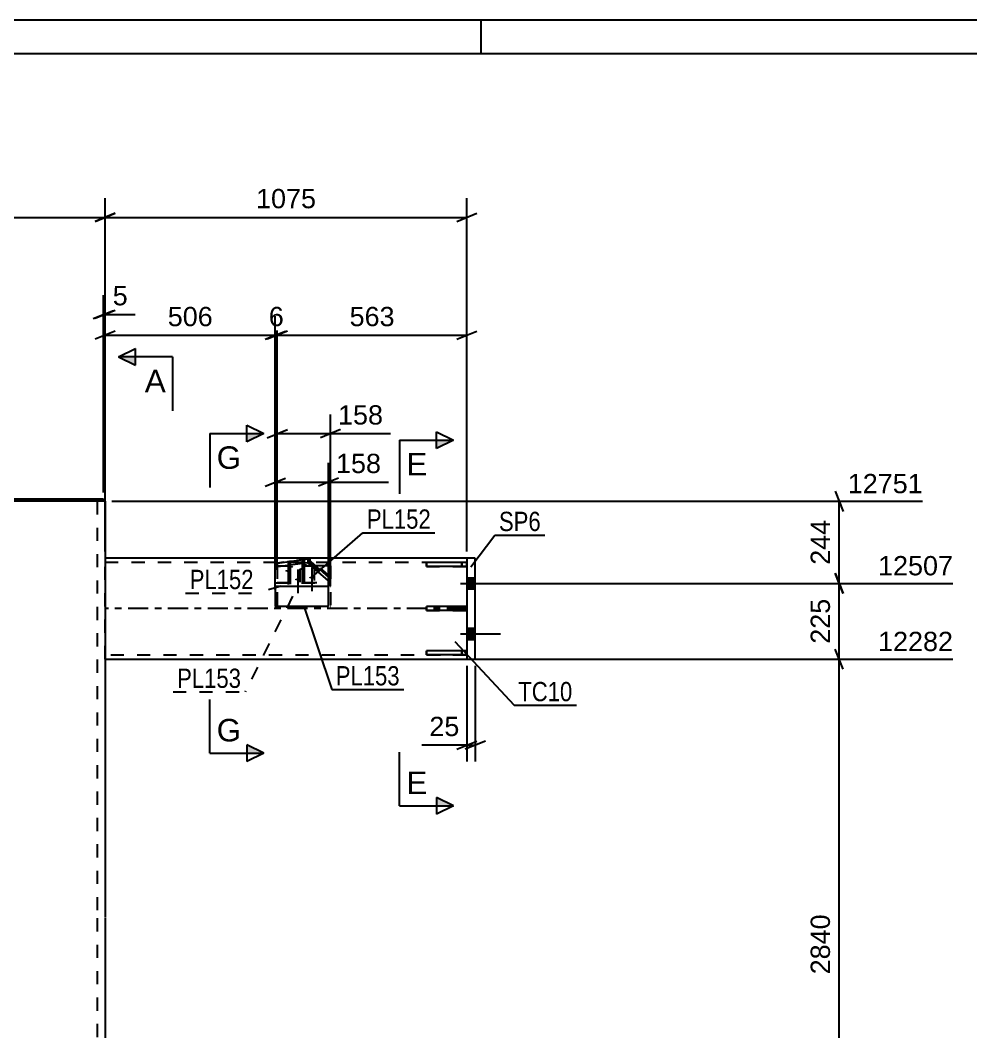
# Model space of a CAD drawing. Header units: millimetres. Extents: x 0 to 841, y 0 to 1249.
# Drawn here: x 142.5 to 283.7, y 443.7 to 594 of the extents above; entities that cross this region are included whole.
import ezdxf

# ---------------------------------------------------------------- set-up
doc = ezdxf.new("R2010")
doc.units = ezdxf.units.MM
doc.linetypes.add('DXK_LINE_DOT2', pattern=[3.9198, 1.9599, -1.9599])
doc.linetypes.add('DXK_LINE_DOT3', pattern=[5.9187, 2.979, -0.9799, 0.9799, -0.9799])
doc.styles.add('Arial', font='ARIAL.TTF', dxfattribs={"height": 0.2})
doc.styles.add('Arial Narrow', font='ARIALN.TTF', dxfattribs={"height": 0.2})

# ---------------------------------------------------------------- blocks, each defined once
blk = doc.blocks.new('Unknown-284856767-1127')
at = {"color": 5, "linetype": 'Continuous'}
for p, q in [((841, 594), (0, 594)), ((211, 589), (211, 594)), ((836, 589), (5, 589))]:
    blk.add_line(p, q, dxfattribs=at)
blk = doc.blocks.new('Part-284856767-2591 - 2328')
at = {"color": 2, "linetype": 'Continuous'}
for p, q in [((208.85, 500.32), (202.85, 500.32)), ((202.85, 499.72), (202.85, 500.32)), ((208.85, 499.72), (202.85, 499.72)), ((208.85, 500.32), (208.85, 499.72))]:
    blk.add_line(p, q, dxfattribs=at)
at = {"color": 7, "linetype": 'DXK_LINE_DOT2'}
blk.add_line((208.1, 499.72), (208.1, 500.32), dxfattribs=at)
blk = doc.blocks.new('Part-284856767-2460 - 2328')
at = {"color": 7, "linetype": 'DXK_LINE_DOT2'}
for p, q in [((208.85, 500.32), (202.85, 500.32)), ((202.85, 500.32), (202.85, 499.72)), ((202.85, 499.72), (208.85, 499.72)), ((208.1, 500.32), (208.1, 499.72)), ((208.85, 499.72), (208.85, 500.32))]:
    blk.add_line(p, q, dxfattribs=at)
blk = doc.blocks.new('Part-284856767-2461 - 2328')
at = {"color": 2, "linetype": 'Continuous'}
for p, q in [((208.85, 513.47), (202.85, 513.47)), ((202.85, 512.87), (202.85, 513.47)), ((208.85, 512.87), (202.85, 512.87)), ((208.85, 513.47), (208.85, 512.87))]:
    blk.add_line(p, q, dxfattribs=at)
at = {"color": 7, "linetype": 'DXK_LINE_DOT2'}
blk.add_line((208.1, 512.87), (208.1, 513.47), dxfattribs=at)
blk = doc.blocks.new('Part-284856767-2358 - 2328')
at = {"color": 2, "linetype": 'Continuous'}
for p, q in [((208.85, 514.09), (155.1, 514.09)), ((155.1, 499.09), (208.85, 499.09))]:
    blk.add_line(p, q, dxfattribs=at)
at = {"color": 7, "linetype": 'DXK_LINE_DOT2'}
for p, q in [((155.1, 499.09), (155.1, 514.09)), ((155.1, 514.09), (155.1, 514.09)), ((208.85, 514.09), (208.85, 499.09)), ((155.1, 513.49), (208.85, 513.49)), ((208.85, 499.69), (155.1, 499.69)), ((155.1, 499.09), (155.1, 499.09)), ((155.1, 499.09), (155.1, 499.09))]:
    blk.add_line(p, q, dxfattribs=at)
at = {"color": 7, "linetype": 'DXK_LINE_DOT3'}
blk.add_line((208.85, 506.59), (155.1, 506.59), dxfattribs=at)
blk = doc.blocks.new('Part-284856767-2384 - 2328')
at = {"color": 2, "linetype": 'Continuous'}
for p, q in [((208.85, 514.09), (208.85, 499.09)), ((210.1, 514.09), (208.85, 514.09)), ((210.1, 499.09), (210.1, 514.09)), ((208.85, 499.09), (210.1, 499.09))]:
    blk.add_line(p, q, dxfattribs=at)
blk = doc.blocks.new('Part-284856767-2467 - 2328')
at = {"color": 7, "linetype": 'DXK_LINE_DOT2'}
for p, q in [((208.85, 506.9), (202.85, 506.9)), ((202.85, 506.9), (202.85, 506.3)), ((208.1, 506.3), (208.1, 506.9)), ((208.85, 506.3), (208.85, 506.9)), ((202.85, 506.3), (208.85, 506.3))]:
    blk.add_line(p, q, dxfattribs=at)
blk = doc.blocks.new('Part-284856767-2468 - 2328')
at = {"color": 7, "linetype": 'DXK_LINE_DOT2'}
for p, q in [((208.85, 513.47), (202.85, 513.47)), ((202.85, 513.47), (202.85, 512.87)), ((202.85, 512.87), (208.85, 512.87)), ((208.1, 513.47), (208.1, 512.87)), ((208.85, 512.87), (208.85, 513.47))]:
    blk.add_line(p, q, dxfattribs=at)
blk = doc.blocks.new('Part-284856767-2480 - 2328')
at = {"color": 7, "linetype": 'DXK_LINE_DOT2'}
for p, q in [((180.68, 512.97), (180.68, 506.97)), ((180.68, 512.97), (188.59, 512.97)), ((188.59, 512.97), (188.59, 506.97)), ((180.68, 506.97), (188.59, 506.97))]:
    blk.add_line(p, q, dxfattribs=at)
blk = doc.blocks.new('Part-284856767-2501 - 2328')
at = {"color": 2, "linetype": 'Continuous'}
for p, q in [((105.35, 522.84), (120.65, 522.84)), ((105.35, 522.84), (105.35, 522.54)), ((105.35, 522.54), (106.49, 522.54)), ((154.85, 522.84), (139.65, 522.84)), ((154.85, 522.54), (153.72, 522.54)), ((154.85, 522.84), (154.85, 522.54))]:
    blk.add_line(p, q, dxfattribs=at)
at = {"color": 7, "linetype": 'DXK_LINE_DOT2'}
for p, q in [((153.72, 522.54), (106.49, 522.54)), ((139.65, 522.84), (120.65, 522.84))]:
    blk.add_line(p, q, dxfattribs=at)
blk = doc.blocks.new('Bolt-284856767-2525 - 2328')
at = {"linetype": 'Continuous'}
for points in [[(182.6, 512.65), (182.51, 512.66), (182.42, 512.67), (182.34, 512.68), (182.27, 512.7), (182.21, 512.73), (182.17, 512.76), (182.15, 512.79), (182.15, 512.82), (182.17, 512.85), (182.21, 512.88), (182.27, 512.91), (182.34, 512.93), (182.42, 512.95), (182.51, 512.96), (182.6, 512.96), (182.7, 512.96), (182.78, 512.95), (182.87, 512.93), (182.94, 512.91), (182.99, 512.88), (183.03, 512.85), (183.05, 512.82), (183.05, 512.79), (183.03, 512.76), (182.99, 512.73), (182.94, 512.7), (182.87, 512.68), (182.78, 512.67), (182.7, 512.66)], [(184.7, 512.93), (184.61, 512.93), (184.52, 512.94), (184.44, 512.96), (184.37, 512.98), (184.31, 513.01), (184.27, 513.04), (184.25, 513.07), (184.25, 513.1), (184.27, 513.13), (184.31, 513.16), (184.37, 513.19), (184.44, 513.21), (184.52, 513.22), (184.61, 513.23), (184.7, 513.24), (184.79, 513.23), (184.88, 513.22), (184.96, 513.21), (185.03, 513.19), (185.09, 513.16), (185.13, 513.13), (185.15, 513.1), (185.15, 513.07), (185.13, 513.04), (185.09, 513.01), (185.03, 512.98), (184.96, 512.96), (184.88, 512.94), (184.79, 512.93)]]:
    blk.add_hatch(color=1, dxfattribs=at).paths.add_polyline_path(points)
at = {"color": 1, "linetype": 'Continuous'}
for p, q in [((184.7, 514.02), (184.7, 510.5)), ((182.6, 513.75), (182.6, 510.22))]:
    blk.add_line(p, q, dxfattribs=at)
at = {"color": 1, "linetype": 'DXK_LINE_DOT2'}
for p, q in [((184.05, 512.47), (184.05, 508.95)), ((186.14, 512.75), (186.14, 509.22))]:
    blk.add_line(p, q, dxfattribs=at)
blk = doc.blocks.new('Bolt-284856767-2526 - 2328')
at = {"linetype": 'Continuous'}
for points in [[(184.4, 512.63), (184.49, 512.63), (184.58, 512.62), (184.66, 512.6), (184.73, 512.58), (184.79, 512.56), (184.83, 512.53), (184.85, 512.5), (184.85, 512.46), (184.83, 512.43), (184.79, 512.4), (184.73, 512.38), (184.66, 512.36), (184.58, 512.34), (184.49, 512.33), (184.4, 512.33), (184.31, 512.33), (184.22, 512.34), (184.14, 512.36), (184.07, 512.38), (184.01, 512.4), (183.97, 512.43), (183.95, 512.46), (183.95, 512.5), (183.97, 512.53), (184.01, 512.56), (184.07, 512.58), (184.14, 512.6), (184.22, 512.62), (184.31, 512.63)], [(182.3, 512.36), (182.39, 512.35), (182.48, 512.34), (182.57, 512.33), (182.64, 512.31), (182.69, 512.28), (182.73, 512.25), (182.75, 512.22), (182.75, 512.19), (182.73, 512.15), (182.69, 512.13), (182.64, 512.1), (182.57, 512.08), (182.48, 512.06), (182.39, 512.05), (182.3, 512.05), (182.21, 512.05), (182.12, 512.06), (182.04, 512.08), (181.97, 512.1), (181.91, 512.13), (181.87, 512.15), (181.85, 512.19), (181.85, 512.22), (181.87, 512.25), (181.91, 512.28), (181.97, 512.31), (182.04, 512.33), (182.12, 512.34), (182.21, 512.35)], [(183.74, 511.08), (183.84, 511.08), (183.93, 511.07), (184.01, 511.05), (184.08, 511.03), (184.13, 511), (184.17, 510.97), (184.19, 510.94), (184.19, 510.91), (184.17, 510.88), (184.13, 510.85), (184.08, 510.82), (184.01, 510.8), (183.93, 510.79), (183.84, 510.78), (183.74, 510.77), (183.65, 510.78), (183.56, 510.79), (183.48, 510.8), (183.41, 510.82), (183.35, 510.85), (183.32, 510.88), (183.3, 510.91), (183.3, 510.94), (183.32, 510.97), (183.35, 511), (183.41, 511.03), (183.48, 511.05), (183.56, 511.07), (183.65, 511.08)], [(185.84, 511.36), (185.94, 511.35), (186.03, 511.34), (186.11, 511.33), (186.18, 511.31), (186.23, 511.28), (186.27, 511.25), (186.29, 511.22), (186.29, 511.19), (186.27, 511.16), (186.23, 511.13), (186.18, 511.1), (186.11, 511.08), (186.03, 511.06), (185.94, 511.05), (185.84, 511.05), (185.75, 511.05), (185.66, 511.06), (185.58, 511.08), (185.51, 511.1), (185.45, 511.13), (185.42, 511.16), (185.4, 511.19), (185.4, 511.22), (185.42, 511.25), (185.45, 511.28), (185.51, 511.31), (185.58, 511.33), (185.66, 511.34), (185.75, 511.35)]]:
    blk.add_hatch(color=1, dxfattribs=at).paths.add_polyline_path(points)
at = {"color": 1, "linetype": 'Continuous'}
for p, q in [((184.4, 513.98), (184.4, 510.46)), ((182.3, 513.71), (182.3, 510.18)), ((183.74, 512.43), (183.74, 508.91)), ((185.84, 512.71), (185.84, 509.18))]:
    blk.add_line(p, q, dxfattribs=at)
blk = doc.blocks.new('Bolt-284856767-2530 - 2328')
at = {"linetype": 'Continuous'}
for points in [[(208.85, 511.17), (208.85, 509.52), (210.1, 509.52), (210.1, 511.17)], [(208.85, 511.17), (208.85, 509.52), (210.1, 509.52), (210.1, 511.17)], [(208.85, 503.67), (208.85, 502.02), (210.1, 502.02), (210.1, 503.67)], [(208.85, 503.67), (208.85, 502.02), (210.1, 502.02), (210.1, 503.67)]]:
    blk.add_hatch(color=1, dxfattribs=at).paths.add_polyline_path(points)
at = {"color": 1, "linetype": 'Continuous'}
for p, q in [((208.85, 511.17), (210.1, 511.17)), ((208.85, 511.17), (210.1, 511.17)), ((207.9, 510.34), (213.85, 510.34)), ((207.9, 510.34), (213.85, 510.34)), ((208.85, 509.52), (210.1, 509.52)), ((208.85, 509.52), (210.1, 509.52)), ((208.85, 503.67), (210.1, 503.67)), ((208.85, 503.67), (210.1, 503.67)), ((207.9, 502.84), (213.85, 502.84)), ((207.9, 502.84), (213.85, 502.84)), ((208.85, 502.02), (210.1, 502.02)), ((208.85, 502.02), (210.1, 502.02))]:
    blk.add_line(p, q, dxfattribs=at)
blk = doc.blocks.new('Part-284856767-2537 - 2328')
at = {"color": 7, "linetype": 'DXK_LINE_DOT2'}
for p, q in [((185.52, 514.02), (180.68, 513.35)), ((188.59, 511.31), (185.52, 514.02)), ((185.52, 514.02), (185.52, 513.45)), ((185.52, 513.45), (180.68, 512.79)), ((180.68, 513.35), (180.68, 509.92)), ((185.52, 513.45), (188.59, 510.74)), ((188.59, 509.92), (188.59, 511.31)), ((180.68, 510.48), (188.59, 510.48)), ((180.68, 509.92), (188.59, 509.92))]:
    blk.add_line(p, q, dxfattribs=at)
blk = doc.blocks.new('Part-284856767-2542 - 2328')
at = {"color": 2, "linetype": 'Continuous'}
for p, q in [((180.38, 513.31), (185.22, 513.98)), ((185.22, 513.98), (188.29, 511.27)), ((185.22, 513.98), (185.22, 513.41)), ((185.22, 513.41), (180.38, 512.75)), ((180.38, 509.88), (180.38, 513.31)), ((188.29, 510.7), (185.22, 513.41)), ((188.29, 511.27), (188.29, 509.88)), ((188.29, 509.88), (180.38, 509.88))]:
    blk.add_line(p, q, dxfattribs=at)
at = {"color": 7, "linetype": 'DXK_LINE_DOT2'}
blk.add_line((180.38, 510.44), (188.29, 510.44), dxfattribs=at)
blk = doc.blocks.new('Part-284856767-2566 - 2328')
at = {"color": 2, "linetype": 'Continuous'}
for p, q in [((153.72, 522.54), (139.65, 522.54)), ((155.1, 522.54), (154.85, 522.54)), ((155.1, 522.54), (155.1, 460.69)), ((155.1, 460.59), (155.1, 352.44))]:
    blk.add_line(p, q, dxfattribs=at)
at = {"color": 7, "linetype": 'DXK_LINE_DOT2'}
for p, q in [((154.85, 522.54), (152.7, 522.54)), ((153.9, 522.54), (153.9, 460.69)), ((153.9, 460.59), (153.9, 352.44))]:
    blk.add_line(p, q, dxfattribs=at)
blk = doc.blocks.new('Part-284856767-2590 - 2328')
at = {"color": 2, "linetype": 'Continuous'}
for p, q in [((208.85, 506.9), (202.85, 506.9)), ((202.85, 506.3), (202.85, 506.9)), ((208.85, 506.9), (208.85, 506.3)), ((208.85, 506.3), (202.85, 506.3))]:
    blk.add_line(p, q, dxfattribs=at)
at = {"color": 7, "linetype": 'DXK_LINE_DOT2'}
blk.add_line((208.1, 506.3), (208.1, 506.9), dxfattribs=at)
blk = doc.blocks.new('Part-284856767-2602 - 2328')
at = {"color": 7, "linetype": 'DXK_LINE_DOT2'}
for p, q in [((180.38, 509.88), (180.38, 512.93)), ((180.38, 512.93), (186.41, 512.93)), ((188.29, 511.27), (188.29, 509.88))]:
    blk.add_line(p, q, dxfattribs=at)
at = {"color": 2, "linetype": 'Continuous'}
for p, q in [((188.29, 512.93), (186.41, 512.93)), ((188.29, 512.93), (188.29, 511.27)), ((180.38, 509.88), (180.38, 506.93)), ((188.29, 506.93), (188.29, 509.88)), ((188.29, 506.93), (180.38, 506.93))]:
    blk.add_line(p, q, dxfattribs=at)
blk = doc.blocks.new('StraightDimension-284856767-3011 - 2328')
at = {"color": 7, "linetype": 'Continuous'}
for p, q in [((105.1, 515.34), (105.1, 567.57)), ((155.1, 515.09), (155.1, 567.57)), ((106.6, 565.32), (103.6, 564.12)), ((153.6, 564.12), (156.6, 565.32)), ((105.1, 564.72), (155.1, 564.72))]:
    blk.add_line(p, q, dxfattribs=at)
at = {"color": 0}
blk.add_wipeout([(135.15, 565.47), (135.15, 569.67), (125.06, 569.67), (125.06, 565.47)], dxfattribs=at)
at = {"color": 3, "style": 'Arial'}
blk.add_text('1000', height=2.865, dxfattribs=at).set_placement((125.66, 566.07))
blk = doc.blocks.new('StraightDimension-284856767-2784 - 2328')
at = {"color": 7, "linetype": 'Continuous'}
for p, q in [((180.68, 512.36), (180.68, 535.44)), ((188.59, 510.32), (188.59, 535.44)), ((179.18, 531.99), (182.18, 533.19)), ((180.68, 532.59), (188.59, 532.59)), ((190.09, 533.19), (187.09, 531.99))]:
    blk.add_line(p, q, dxfattribs=at)
at = {"color": 0}
blk.add_wipeout([(196.98, 533.34), (196.98, 537.54), (189.11, 537.54), (189.11, 533.34)], dxfattribs=at)
at = {"color": 7, "linetype": 'Continuous'}
blk.add_line((188.59, 532.59), (197.51, 532.59), dxfattribs=at)
blk.add_line((188.59, 532.59), (197.51, 532.59), dxfattribs=at)
at = {"color": 3, "style": 'Arial'}
blk.add_text('158', height=2.865, dxfattribs=at).set_placement((189.71, 533.94))
blk = doc.blocks.new('StraightDimension-284856767-2904 - 2328')
at = {"color": 7, "linetype": 'Continuous'}
for p, q in [((154.85, 523.84), (154.85, 553.15)), ((155.1, 523.54), (155.1, 553.15)), ((153.35, 549.7), (156.35, 550.9)), ((156.6, 550.9), (153.6, 549.7)), ((154.85, 550.3), (155.1, 550.3))]:
    blk.add_line(p, q, dxfattribs=at)
at = {"color": 0}
blk.add_wipeout([(159.05, 551.05), (159.05, 555.25), (155.63, 555.25), (155.63, 551.05)], dxfattribs=at)
at = {"color": 7, "linetype": 'Continuous'}
blk.add_line((155.1, 550.3), (159.58, 550.3), dxfattribs=at)
blk.add_line((155.1, 550.3), (159.58, 550.3), dxfattribs=at)
at = {"color": 3, "style": 'Arial'}
blk.add_text('5', height=2.87, dxfattribs=at).set_placement((156.23, 551.65))
blk = doc.blocks.new('StraightDimension-284856767-2915 - 2328')
at = {"color": 7, "linetype": 'Continuous'}
for p, q in [((208.85, 498.09), (208.85, 483.91)), ((210.1, 498.09), (210.1, 483.91)), ((207.35, 485.71), (210.35, 486.91)), ((211.6, 486.91), (208.6, 485.71)), ((208.85, 486.31), (210.1, 486.31))]:
    blk.add_line(p, q, dxfattribs=at)
at = {"color": 0}
blk.add_wipeout([(208.33, 487.06), (208.33, 491.26), (202.68, 491.26), (202.68, 487.06)], dxfattribs=at)
at = {"color": 7, "linetype": 'Continuous'}
blk.add_line((208.85, 486.31), (202.16, 486.31), dxfattribs=at)
blk.add_line((208.85, 486.31), (202.16, 486.31), dxfattribs=at)
at = {"color": 3, "style": 'Arial'}
blk.add_text('25', height=2.865, dxfattribs=at).set_placement((203.28, 487.66))
blk = doc.blocks.new('StraightDimension-284856767-2924 - 2328')
at = {"color": 7, "linetype": 'Continuous'}
for p, q in [((180.38, 509.8), (180.38, 528.23)), ((188.29, 509.8), (188.29, 528.23)), ((178.88, 524.78), (181.88, 525.98)), ((189.79, 525.98), (186.79, 524.78)), ((180.38, 525.38), (188.29, 525.38))]:
    blk.add_line(p, q, dxfattribs=at)
at = {"color": 0}
blk.add_wipeout([(196.68, 526.13), (196.68, 530.33), (188.81, 530.33), (188.81, 526.13)], dxfattribs=at)
at = {"color": 7, "linetype": 'Continuous'}
blk.add_line((188.29, 525.38), (197.21, 525.38), dxfattribs=at)
blk.add_line((188.29, 525.38), (197.21, 525.38), dxfattribs=at)
at = {"color": 3, "style": 'Arial'}
blk.add_text('158', height=2.865, dxfattribs=at).set_placement((189.41, 526.73))
blk = doc.blocks.new('StraightDimension-284856767-2966 - 2328')
at = {"color": 7, "linetype": 'Continuous'}
for p, q in [((263.55, 524.04), (264.75, 521.04)), ((156.1, 522.54), (276.57, 522.54)), ((264.15, 510.34), (264.15, 522.54)), ((264.75, 508.84), (263.55, 511.84)), ((213.6, 510.34), (281.07, 510.34))]:
    blk.add_line(p, q, dxfattribs=at)
at = {"color": 0, "linetype": 'Continuous'}
blk.add_wipeout([(277.17, 523.14), (277.17, 527.34), (264.85, 527.34), (264.85, 523.14)], dxfattribs=at)
at = {"color": 0}
blk.add_wipeout([(263.4, 520.38), (259.2, 520.38), (259.2, 512.51), (263.4, 512.51)], dxfattribs=at)
at = {"color": 3, "linetype": 'Continuous', "style": 'Arial'}
blk.add_text('12751', height=2.865, dxfattribs=at).set_placement((265.45, 523.74))
at = {"color": 3, "style": 'Arial'}
blk.add_text('244', height=2.865, rotation=90.0002, dxfattribs=at).set_placement((262.8, 513.11))
blk = doc.blocks.new('StraightDimension-284856767-2975 - 2328')
at = {"color": 7, "linetype": 'Continuous'}
for p, q in [((263.55, 511.84), (264.75, 508.84)), ((213.6, 510.34), (281.07, 510.34)), ((264.15, 499.09), (264.15, 510.34)), ((264.75, 497.59), (263.55, 500.59)), ((209.85, 499.09), (281.07, 499.09))]:
    blk.add_line(p, q, dxfattribs=at)
at = {"color": 0, "linetype": 'Continuous'}
blk.add_wipeout([(281.67, 510.94), (281.67, 515.14), (269.35, 515.14), (269.35, 510.94)], dxfattribs=at)
at = {"color": 0}
blk.add_wipeout([(263.4, 508.65), (259.2, 508.65), (259.2, 500.78), (263.4, 500.78)], dxfattribs=at)
at = {"color": 3, "linetype": 'Continuous', "style": 'Arial'}
blk.add_text('12507', height=2.865, dxfattribs=at).set_placement((269.95, 511.54))
at = {"color": 3, "style": 'Arial'}
blk.add_text('225', height=2.865, rotation=90.0002, dxfattribs=at).set_placement((262.8, 501.38))
blk = doc.blocks.new('StraightDimension-284856767-2997 - 2328')
at = {"color": 7, "linetype": 'Continuous'}
for p, q in [((264.75, 497.59), (263.55, 500.59)), ((209.85, 499.09), (281.07, 499.09)), ((264.15, 414.34), (264.15, 499.09)), ((263.55, 415.84), (264.75, 412.84)), ((213.6, 414.34), (274.35, 414.34))]:
    blk.add_line(p, q, dxfattribs=at)
at = {"color": 0, "linetype": 'Continuous'}
blk.add_wipeout([(281.67, 499.69), (281.67, 503.89), (269.35, 503.89), (269.35, 499.69)], dxfattribs=at)
at = {"color": 0}
blk.add_wipeout([(263.4, 461.76), (259.2, 461.76), (259.2, 451.67), (263.4, 451.67)], dxfattribs=at)
at = {"color": 3, "linetype": 'Continuous', "style": 'Arial'}
blk.add_text('12282', height=2.865, dxfattribs=at).set_placement((269.95, 500.29))
at = {"color": 3, "style": 'Arial'}
blk.add_text('2840', height=2.865, rotation=90.0002, dxfattribs=at).set_placement((262.8, 452.27))
blk = doc.blocks.new('StraightDimension-284856767-3005 - 2328')
at = {"color": 7, "linetype": 'Continuous'}
for p, q in [((155.1, 515.09), (155.1, 567.57)), ((208.85, 515.09), (208.85, 567.57)), ((156.6, 565.32), (153.6, 564.12)), ((207.35, 564.12), (210.35, 565.32)), ((155.1, 564.72), (208.85, 564.72))]:
    blk.add_line(p, q, dxfattribs=at)
at = {"color": 0}
blk.add_wipeout([(187.03, 565.47), (187.03, 569.67), (176.93, 569.67), (176.93, 565.47)], dxfattribs=at)
at = {"color": 3, "style": 'Arial'}
blk.add_text('1075', height=2.865, dxfattribs=at).set_placement((177.53, 566.07))
blk = doc.blocks.new('StraightDimension-284856767-8092 - 2328')
at = {"color": 7, "linetype": 'Continuous'}
for p, q in [((180.68, 513.18), (180.68, 550.05)), ((208.85, 515.09), (208.85, 550.05)), ((182.18, 547.8), (179.18, 546.6)), ((180.68, 547.2), (208.85, 547.2)), ((207.35, 546.6), (210.35, 547.8))]:
    blk.add_line(p, q, dxfattribs=at)
at = {"color": 0}
blk.add_wipeout([(198.7, 547.95), (198.7, 552.15), (190.83, 552.15), (190.83, 547.95)], dxfattribs=at)
at = {"color": 3, "style": 'Arial'}
blk.add_text('563', height=2.865, dxfattribs=at).set_placement((191.43, 548.55))
blk = doc.blocks.new('StraightDimension-284856767-8093 - 2328')
at = {"color": 7, "linetype": 'Continuous'}
for p, q in [((180.38, 509.43), (180.38, 550.05)), ((180.68, 513.18), (180.68, 550.05)), ((178.88, 546.6), (181.88, 547.8)), ((182.18, 547.8), (179.18, 546.6)), ((180.38, 547.2), (180.68, 547.2))]:
    blk.add_line(p, q, dxfattribs=at)
at = {"color": 0}
blk.add_wipeout([(182.24, 547.95), (182.24, 552.15), (178.82, 552.15), (178.82, 547.95)], dxfattribs=at)
at = {"color": 3, "style": 'Arial'}
blk.add_text('6', height=2.87, dxfattribs=at).set_placement((179.42, 548.55))
blk = doc.blocks.new('StraightDimension-284856767-8094 - 2328')
at = {"color": 7, "linetype": 'Continuous'}
for p, q in [((155.1, 515.09), (155.1, 550.05)), ((180.38, 509.43), (180.38, 550.05)), ((156.6, 547.8), (153.6, 546.6)), ((155.1, 547.2), (180.38, 547.2)), ((178.88, 546.6), (181.88, 547.8))]:
    blk.add_line(p, q, dxfattribs=at)
at = {"color": 0}
blk.add_wipeout([(171.68, 547.95), (171.68, 552.15), (163.81, 552.15), (163.81, 547.95)], dxfattribs=at)
at = {"color": 3, "style": 'Arial'}
blk.add_text('506', height=2.865, dxfattribs=at).set_placement((164.41, 548.55))
blk = doc.blocks.new('Mark-284856767-2354 - 2328')
at = {"color": 0}
blk.add_wipeout([(224.53, 492.84), (224.53, 495.84), (216.49, 495.84), (216.49, 492.84)], dxfattribs=at)
blk.add_wipeout([(224.53, 492.84), (224.53, 495.84), (216.49, 495.84), (216.49, 492.84)], dxfattribs=at)
at = {"color": 30, "linetype": 'Continuous'}
for p, q in [((207.05, 501.71), (215.89, 492.24)), ((215.89, 492.24), (225.13, 492.24))]:
    blk.add_line(p, q, dxfattribs=at)
at = {"color": 3, "style": 'Arial Narrow'}
blk.add_text('TC10', height=2.863, dxfattribs=at).set_placement((216.49, 492.84))
blk = doc.blocks.new('Mark-284856767-2380 - 2328')
at = {"color": 0}
blk.add_wipeout([(219.84, 518.12), (219.84, 521.12), (213.62, 521.12), (213.62, 518.12)], dxfattribs=at)
blk.add_wipeout([(219.84, 518.12), (219.84, 521.12), (213.62, 521.12), (213.62, 518.12)], dxfattribs=at)
at = {"color": 30, "linetype": 'Continuous'}
for p, q in [((209.43, 512.81), (213.02, 517.52)), ((213.02, 517.52), (220.44, 517.52))]:
    blk.add_line(p, q, dxfattribs=at)
at = {"color": 3, "style": 'Arial Narrow'}
blk.add_text('SP6', height=2.863, dxfattribs=at).set_placement((213.62, 518.12))
blk = doc.blocks.new('SectionMark-284856767-3134 - 2328')
at = {"linetype": 'Continuous'}
for points in [[(176.18, 531.36), (176.18, 532.61), (178.68, 532.61)], [(176.18, 485.12), (176.18, 486.37), (178.68, 485.12)]]:
    blk.add_hatch(color=6, dxfattribs=at).paths.add_polyline_path(points)
at = {"color": 6, "linetype": 'Continuous'}
for p, q in [((176.18, 531.36), (176.18, 533.86)), ((176.18, 533.86), (178.68, 532.61)), ((170.68, 532.61), (170.68, 524.61)), ((170.68, 532.61), (178.68, 532.61)), ((178.68, 532.61), (176.18, 531.36)), ((170.68, 485.12), (170.68, 493.12)), ((178.68, 485.12), (176.18, 486.37)), ((176.18, 486.37), (176.18, 483.87)), ((170.68, 485.12), (178.68, 485.12)), ((178.68, 485.12), (176.18, 483.87))]:
    blk.add_line(p, q, dxfattribs=at)
at = {"color": 0, "linetype": 'Continuous'}
for points in [[(175.31, 527.36), (175.31, 530.86), (171.68, 530.86), (171.68, 527.36)], [(175.31, 486.87), (175.31, 490.37), (171.68, 490.37), (171.68, 486.87)]]:
    blk.add_wipeout(points, dxfattribs=at)
at = {"color": 3, "linetype": 'Continuous', "style": 'Arial'}
for p in [(171.68, 527.36), (171.68, 486.87)]:
    blk.add_text('G', height=3.34, dxfattribs=at).set_placement(p)
blk = doc.blocks.new('Mark-284856767-2476 - 2328')
at = {"color": 0}
blk.add_wipeout([(175.3, 494.82), (175.3, 497.82), (165.8, 497.82), (165.8, 494.82)], dxfattribs=at)
blk.add_wipeout([(175.3, 494.82), (175.3, 497.82), (165.8, 497.82), (165.8, 494.82)], dxfattribs=at)
at = {"color": 30, "linetype": 'DXK_LINE_DOT2'}
for p in [(182.95, 508.43), (165.2, 494.22)]:
    blk.add_line(p, (175.9, 494.22), dxfattribs=at)
at = {"color": 3, "style": 'Arial Narrow'}
blk.add_text('PL153', height=2.863, dxfattribs=at).set_placement((165.8, 494.82))
blk = doc.blocks.new('Mark-284856767-2533 - 2328')
at = {"color": 0}
blk.add_wipeout([(177.18, 509.5), (177.18, 512.5), (167.67, 512.5), (167.67, 509.5)], dxfattribs=at)
blk.add_wipeout([(177.18, 509.5), (177.18, 512.5), (167.67, 512.5), (167.67, 509.5)], dxfattribs=at)
at = {"color": 30, "linetype": 'DXK_LINE_DOT2'}
for p in [(181.27, 509.92), (167.07, 508.9)]:
    blk.add_line(p, (177.78, 508.9), dxfattribs=at)
at = {"color": 3, "style": 'Arial Narrow'}
blk.add_text('PL152', height=2.863, dxfattribs=at).set_placement((167.67, 509.5))
blk = doc.blocks.new('Mark-284856767-2538 - 2328')
at = {"color": 0}
blk.add_wipeout([(203.5, 518.47), (203.5, 521.47), (194, 521.47), (194, 518.47)], dxfattribs=at)
blk.add_wipeout([(203.5, 518.47), (203.5, 521.47), (194, 521.47), (194, 518.47)], dxfattribs=at)
at = {"color": 30, "linetype": 'Continuous'}
for p, q in [((185.75, 511.2), (193.4, 517.87)), ((193.4, 517.87), (204.1, 517.87))]:
    blk.add_line(p, q, dxfattribs=at)
at = {"color": 3, "style": 'Arial Narrow'}
blk.add_text('PL152', height=2.863, dxfattribs=at).set_placement((194, 518.47))
blk = doc.blocks.new('Mark-284856767-2598 - 2328')
at = {"color": 0}
blk.add_wipeout([(198.87, 495.19), (198.87, 498.19), (189.37, 498.19), (189.37, 495.19)], dxfattribs=at)
blk.add_wipeout([(198.87, 495.19), (198.87, 498.19), (189.37, 498.19), (189.37, 495.19)], dxfattribs=at)
at = {"color": 30, "linetype": 'Continuous'}
for p, q in [((184.65, 506.95), (188.77, 494.59)), ((188.77, 494.59), (199.47, 494.59))]:
    blk.add_line(p, q, dxfattribs=at)
at = {"color": 3, "style": 'Arial Narrow'}
blk.add_text('PL153', height=2.863, dxfattribs=at).set_placement((189.37, 495.19))
blk = doc.blocks.new('SectionMark-284856767-3136 - 2328')
at = {"linetype": 'Continuous'}
blk.add_hatch(color=6, dxfattribs=at).paths.add_polyline_path([(159.61, 543.99), (159.61, 542.74), (157.11, 543.99)])
at = {"color": 6, "linetype": 'Continuous'}
for p, q in [((157.11, 543.99), (159.61, 545.24)), ((165.11, 543.99), (157.11, 543.99)), ((157.11, 543.99), (159.61, 542.74)), ((159.61, 542.74), (159.61, 545.24)), ((165.11, 543.99), (165.11, 535.99))]:
    blk.add_line(p, q, dxfattribs=at)
at = {"color": 0, "linetype": 'Continuous'}
blk.add_wipeout([(164.11, 538.74), (164.11, 542.24), (161, 542.24), (161, 538.74)], dxfattribs=at)
at = {"color": 3, "linetype": 'Continuous', "style": 'Arial'}
blk.add_text('A', height=3.34, dxfattribs=at).set_placement((161, 538.74))
blk = doc.blocks.new('SectionMark-284856767-3144 - 2328')
at = {"linetype": 'Continuous'}
for points in [[(204.36, 530.38), (204.36, 531.63), (206.86, 531.63)], [(204.36, 477.29), (204.36, 478.54), (206.86, 477.29)]]:
    blk.add_hatch(color=6, dxfattribs=at).paths.add_polyline_path(points)
at = {"color": 6, "linetype": 'Continuous'}
for p, q in [((204.36, 530.38), (204.36, 532.88)), ((204.36, 532.88), (206.86, 531.63)), ((198.86, 531.63), (198.86, 523.63)), ((198.86, 531.63), (206.86, 531.63)), ((206.86, 531.63), (204.36, 530.38)), ((198.86, 477.29), (198.86, 485.29)), ((206.86, 477.29), (204.36, 478.54)), ((204.36, 478.54), (204.36, 476.04)), ((198.86, 477.29), (206.86, 477.29)), ((206.86, 477.29), (204.36, 476.04))]:
    blk.add_line(p, q, dxfattribs=at)
at = {"color": 0, "linetype": 'Continuous'}
for points in [[(202.97, 526.38), (202.97, 529.88), (199.86, 529.88), (199.86, 526.38)], [(202.97, 479.04), (202.97, 482.54), (199.86, 482.54), (199.86, 479.04)]]:
    blk.add_wipeout(points, dxfattribs=at)
at = {"color": 3, "linetype": 'Continuous', "style": 'Arial'}
for p in [(199.86, 526.38), (199.86, 479.04)]:
    blk.add_text('E', height=3.34, dxfattribs=at).set_placement(p)

msp = doc.modelspace()

# ---------------------------------------------------------------- block references
for name in ['Unknown-284856767-1127', 'Part-284856767-2566 - 2328', 'Part-284856767-2501 - 2328', 'Part-284856767-2358 - 2328', 'Part-284856767-2542 - 2328', 'Part-284856767-2537 - 2328', 'Bolt-284856767-2526 - 2328', 'Bolt-284856767-2525 - 2328', 'Part-284856767-2384 - 2328', 'Part-284856767-2602 - 2328', 'Part-284856767-2480 - 2328', 'Part-284856767-2461 - 2328', 'Part-284856767-2468 - 2328', 'Bolt-284856767-2530 - 2328', 'Part-284856767-2467 - 2328', 'Part-284856767-2590 - 2328', 'Part-284856767-2591 - 2328', 'Part-284856767-2460 - 2328']:
    msp.add_blockref(name, (0, 0))

# ---------------------------------------------------------------- next in the draw order: block references
for name in ['StraightDimension-284856767-3011 - 2328', 'StraightDimension-284856767-2784 - 2328', 'Mark-284856767-2598 - 2328', 'StraightDimension-284856767-2915 - 2328']:
    msp.add_blockref(name, (0, 0))

# ---------------------------------------------------------------- next in the draw order: block references
for name in ['StraightDimension-284856767-2904 - 2328', 'StraightDimension-284856767-2924 - 2328']:
    msp.add_blockref(name, (0, 0))

# ---------------------------------------------------------------- next in the draw order: block references
msp.add_blockref('StraightDimension-284856767-2966 - 2328', (0, 0))

# ---------------------------------------------------------------- next in the draw order: block references
msp.add_blockref('StraightDimension-284856767-2975 - 2328', (0, 0))

# ---------------------------------------------------------------- next in the draw order: block references
for name in ['StraightDimension-284856767-3005 - 2328', 'StraightDimension-284856767-2997 - 2328']:
    msp.add_blockref(name, (0, 0))

# ---------------------------------------------------------------- next in the draw order: block references
for name in ['StraightDimension-284856767-8092 - 2328', 'Mark-284856767-2354 - 2328']:
    msp.add_blockref(name, (0, 0))

# ---------------------------------------------------------------- next in the draw order: block references
for name in ['StraightDimension-284856767-8093 - 2328', 'Mark-284856767-2538 - 2328', 'Mark-284856767-2380 - 2328']:
    msp.add_blockref(name, (0, 0))

# ---------------------------------------------------------------- next in the draw order: block references
for name in ['StraightDimension-284856767-8094 - 2328', 'SectionMark-284856767-3144 - 2328']:
    msp.add_blockref(name, (0, 0))

# ---------------------------------------------------------------- next in the draw order: block references
msp.add_blockref('SectionMark-284856767-3134 - 2328', (0, 0))

# ---------------------------------------------------------------- next in the draw order: block references
msp.add_blockref('Mark-284856767-2476 - 2328', (0, 0))

# ---------------------------------------------------------------- next in the draw order: block references
for name in ['SectionMark-284856767-3136 - 2328', 'Mark-284856767-2533 - 2328']:
    msp.add_blockref(name, (0, 0))

doc.saveas('drawing.dxf')
